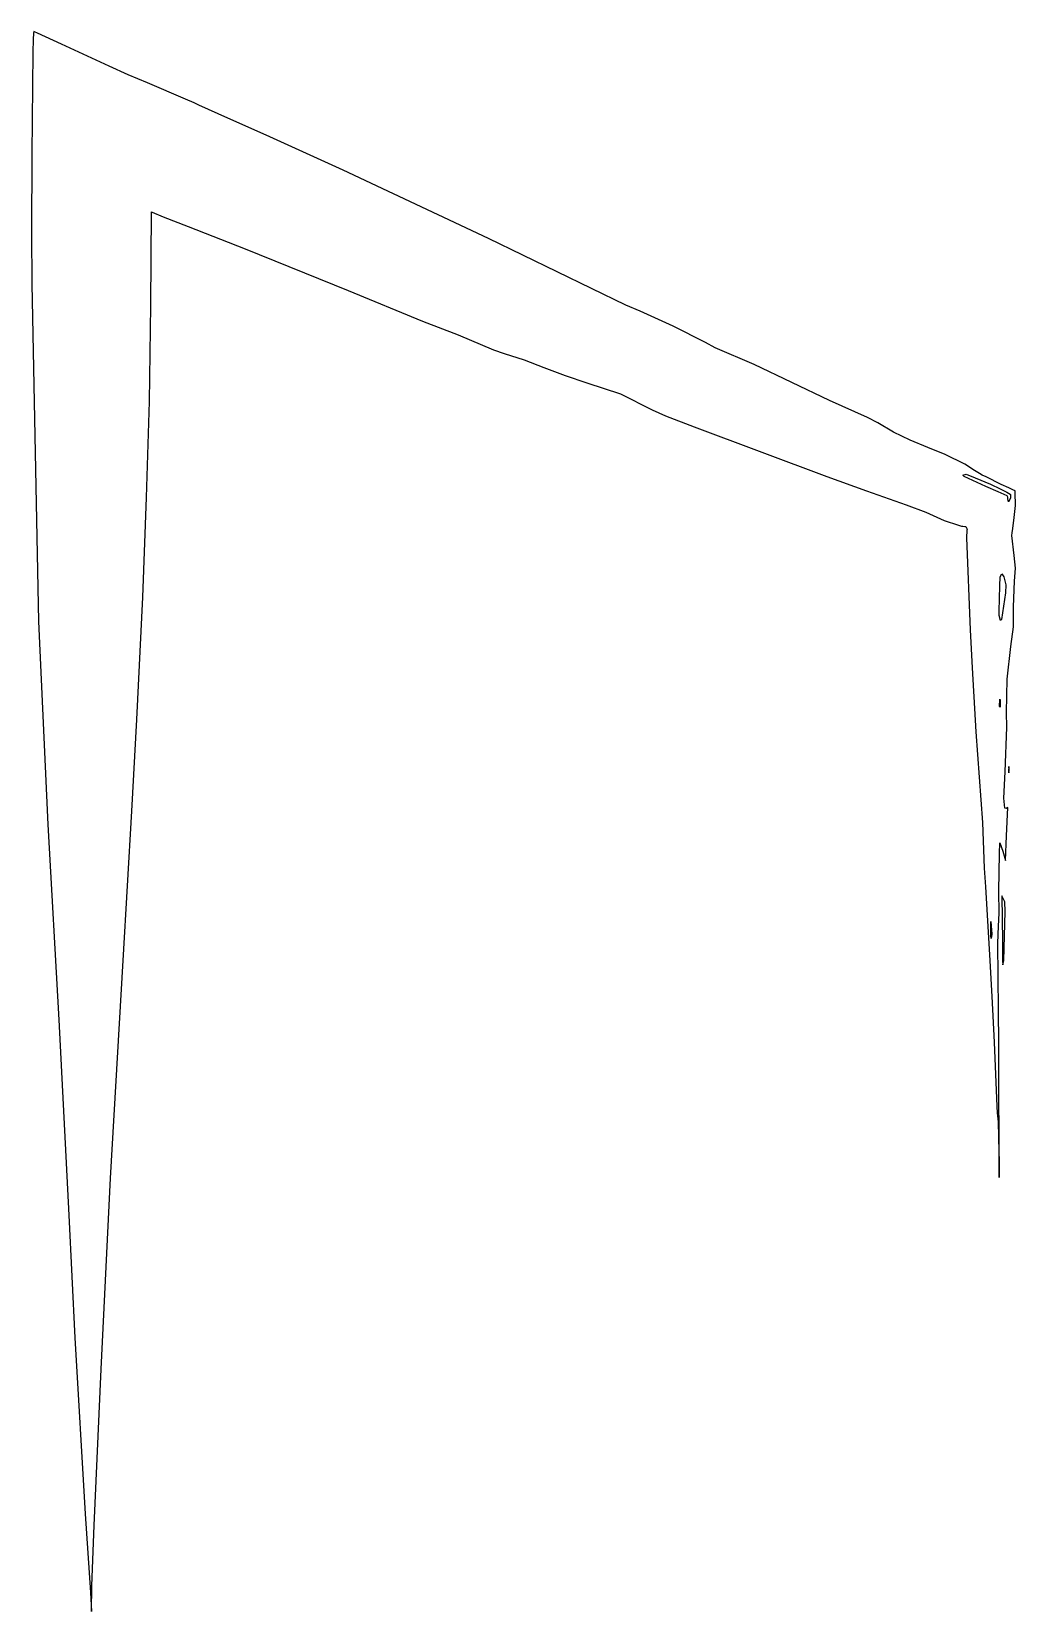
# Model space of a CAD drawing. Extents: x 0 to 73, y 0 to 117.
import ezdxf

# ---------------------------------------------------------------- set-up
doc = ezdxf.new("R2010")
doc.units = 0

msp = doc.modelspace()

# ---------------------------------------------------------------- linework, layer by layer
at = {"layer": 'Layer 1'}
for p, q in [((0.164877, 117.066), (0.129585, 116.942)), ((0.220644, 117.041), (0.164877, 117.066)), ((0.120622, 116.479), (0.103384, 115.552)), ((0.129585, 116.942), (0.120622, 116.479)), ((0.443529, 116.939), (0.220644, 117.041)), ((2.22169, 116.123706), (0.443529, 116.939)), ((5.74142, 114.496356), (2.22169, 116.123706)), ((0.103384, 115.552), (0.011007, 107.99)), ((7.16574, 113.862869), (5.74142, 114.496356)), ((8.57898, 113.26), (7.16574, 113.862869)), ((11.3991, 112.06), (8.57898, 113.26)), ((12.0469, 111.779), (11.3991, 112.06)), ((12.4034, 111.62), (12.0469, 111.779)), ((13.1161, 111.3), (12.4034, 111.62)), ((14.5417, 110.661), (13.1161, 111.3)), ((17.3928, 109.383), (14.5417, 110.661)), ((23.079223, 106.795487), (17.3928, 109.383)), ((0.011007, 107.99), (0, 102.13)), ((33.861923, 101.725087), (23.079223, 106.795487)), ((8.837086, 96.757172), (8.890426, 103.705882)), ((8.890426, 103.705882), (8.927459, 103.69032)), ((8.927459, 103.69032), (9.74781, 103.349)), ((9.74781, 103.349), (11.59991, 102.630988)), ((0, 102.13), (0.021971, 98.3635)), ((11.59991, 102.630988), (15.83217, 100.980488)), ((15.83217, 100.980488), (23.45881, 97.887978)), ((44.047023, 96.787007), (33.861923, 101.725087)), ((0.021971, 98.3635), (0.505149, 73.3486)), ((23.45881, 97.887978), (28.97112, 95.612708)), ((8.746276, 89.649872), (8.837086, 96.757172)), ((45.089803, 96.339121), (44.047023, 96.787007)), ((47.549212, 95.22963), (45.089803, 96.339121)), ((28.97112, 95.612708), (31.616057, 94.587272)), ((49.940183, 94.018281), (47.549212, 95.22963)), ((31.616057, 94.587272), (34.23434, 93.492278)), ((50.663236, 93.62019), (49.940183, 94.018281)), ((34.23434, 93.492278), (35.031335, 93.223038)), ((35.031335, 93.223038), (36.503357, 92.749167)), ((36.503357, 92.749167), (37.954605, 92.186978)), ((53.53342, 92.400404), (50.663236, 93.62019)), ((37.954605, 92.186978), (39.527839, 91.573048)), ((39.527839, 91.573048), (41.136735, 91.040998)), ((56.339366, 91.06084), (53.53342, 92.400404)), ((41.136735, 91.040998), (43.641569, 90.232622)), ((43.641569, 90.232622), (45.986555, 89.037338)), ((59.125377, 89.724956), (56.339366, 91.06084)), ((8.504096, 82.552412), (8.746276, 89.649872)), ((45.986555, 89.037338), (46.982909, 88.5897)), ((61.955436, 88.45966), (59.125377, 89.724956)), ((46.982909, 88.5897), (49.109559, 87.784676)), ((62.706124, 88.080489), (61.955436, 88.45966)), ((63.859683, 87.376885), (62.706124, 88.080489)), ((49.109559, 87.784676), (58.942019, 84.096776)), ((65.114914, 86.794839), (63.859683, 87.376885)), ((66.403503, 86.256098), (65.114914, 86.794839)), ((67.691814, 85.732389), (66.403503, 86.256098)), ((69.161134, 85.007033), (67.691814, 85.732389)), ((69.87653, 84.54122), (69.161134, 85.007033)), ((70.248547, 84.317776), (69.87653, 84.54122)), ((70.451465, 84.20325), (70.248547, 84.317776)), ((58.942019, 84.096776), (61.873379, 83.033086)), ((68.997256, 84.208614), (69.248959, 84.26625)), ((69.110348, 84.088105), (68.997256, 84.208614)), ((70.713428, 83.366359), (69.110348, 84.088105)), ((69.248959, 84.26625), (69.927322, 83.998862)), ((69.927322, 83.998862), (71.048222, 83.535417)), ((70.726696, 84.061467), (70.451465, 84.20325)), ((71.620092, 82.961294), (70.713428, 83.366359)), ((71.846346, 83.515861), (70.726696, 84.061467)), ((71.048222, 83.535417), (71.78553, 83.173673)), ((71.78553, 83.173673), (72.271257, 82.929551)), ((72.42108, 83.251585), (71.846346, 83.515861)), ((72.717038, 83.121376), (72.42108, 83.251585)), ((72.888759, 83.029261), (72.717038, 83.121376)), ((8.245798, 75.165282), (8.504096, 82.552412)), ((61.873379, 83.033086), (64.797199, 82.001756)), ((64.797199, 82.001756), (66.268389, 81.457397)), ((72.068975, 82.75926), (71.620092, 82.961294)), ((72.293042, 82.658679), (72.068975, 82.75926)), ((72.271257, 82.929551), (72.525014, 82.800214)), ((72.331195, 82.559092), (72.293042, 82.658679)), ((72.332888, 82.435357), (72.331195, 82.559092)), ((72.392451, 82.223242), (72.332888, 82.435357)), ((72.530875, 82.503573), (72.392451, 82.223242)), ((72.525014, 82.800214), (72.537714, 82.771086)), ((72.534923, 82.656439), (72.530875, 82.503573)), ((72.536788, 82.73287), (72.534923, 82.656439)), ((72.537714, 82.771086), (72.536788, 82.73287)), ((72.811836, 81.068922), (72.903454, 81.956104)), ((72.891062, 82.989053), (72.888759, 83.029261)), ((72.89586, 82.908885), (72.891062, 82.989053)), ((72.903454, 81.956104), (72.89586, 82.908885)), ((66.268389, 81.457397), (67.622129, 80.849176)), ((67.622129, 80.849176), (68.689689, 80.487305)), ((72.704346, 80.254559), (72.811836, 81.068922)), ((68.689689, 80.487305), (68.822638, 80.442243)), ((68.822638, 80.442243), (68.902555, 80.429543)), ((68.902555, 80.429543), (69.019691, 80.412863)), ((69.019691, 80.412863), (69.162907, 80.4039)), ((69.162907, 80.4039), (69.237535, 80.397801)), ((69.237535, 80.397801), (69.26491, 80.351991)), ((69.26491, 80.351991), (69.305243, 80.243194)), ((69.310221, 80.118209), (69.280842, 79.544099)), ((69.305243, 80.243194), (69.32298, 80.185056)), ((69.32298, 80.185056), (69.310221, 80.118209)), ((72.638723, 79.718131), (72.667, 79.9146)), ((72.813136, 78.252111), (72.638723, 79.718131)), ((72.667, 79.9146), (72.704346, 80.254559)), ((72.667, 79.9146), (72.667, 79.9146)), ((69.280842, 79.544099), (69.554953, 72.737419)), ((72.899912, 77.303594), (72.813136, 78.252111)), ((72.834111, 76.353391), (72.899912, 77.303594)), ((71.757531, 75.992052), (71.772804, 76.651354)), ((71.772804, 76.651354), (71.886806, 76.879234)), ((71.886806, 76.879234), (72.036745, 76.668612)), ((72.036745, 76.668612), (72.184146, 76.077301)), ((72.757629, 74.436871), (72.834111, 76.353391)), ((7.795919, 66.093782), (8.245798, 75.165282)), ((71.70637, 74.109142), (71.757531, 75.992052)), ((72.181767, 75.46785), (71.874794, 73.50502)), ((72.1818, 75.4679), (72.181767, 75.46785)), ((72.184146, 76.077301), (72.1818, 75.4679)), ((71.708486, 73.799544), (71.70637, 74.109142)), ((71.803714, 73.429334), (71.708486, 73.799544)), ((72.77112, 72.964129), (72.757629, 74.436871)), ((0.505149, 73.3486), (1.205906, 58.3028)), ((69.554953, 72.737419), (69.695618, 69.911059)), ((71.874794, 73.50502), (71.803714, 73.429334)), ((72.559825, 71.506561), (72.77112, 72.964129)), ((72.301934, 69.070539), (72.559825, 71.506561)), ((69.695618, 69.911059), (69.924167, 66.030339)), ((72.237169, 66.621761), (72.301934, 69.070539)), ((71.728154, 67.048762), (71.737927, 67.594492)), ((71.774399, 67.0037), (71.728154, 67.048762)), ((71.737927, 67.594492), (71.779753, 67.54196)), ((71.779753, 67.54196), (71.774399, 67.0037)), ((7.423406, 59.291592), (7.795919, 66.093782)), ((69.924167, 66.030339), (69.975266, 65.185855)), ((72.27383, 65.524081), (72.237169, 66.621761)), ((69.975266, 65.185855), (70.218753, 61.813145)), ((72.13914, 62.204021), (72.27383, 65.524081)), ((72.057106, 60.263221), (72.13914, 62.204021)), ((72.424971, 62.600541), (72.385, 62.3044)), ((72.385, 62.3044), (72.410964, 62.1483)), ((72.385, 62.3044), (72.385, 62.3044)), ((72.410964, 62.1483), (72.434183, 62.371495)), ((72.434183, 62.371495), (72.424971, 62.600541)), ((70.218753, 61.813145), (70.455642, 58.462965)), ((72.112563, 59.532887), (72.057106, 60.263221)), ((6.789919, 48.243592), (7.423406, 59.291592)), ((72.223686, 59.508954), (72.112563, 59.532887)), ((72.343725, 59.577825), (72.223686, 59.508954)), ((72.252231, 57.461875), (72.343725, 59.577825)), ((1.205906, 58.3028), (2.010433, 43.8361)), ((70.455642, 58.462965), (70.594004, 55.087515)), ((72.159431, 55.644685), (72.252231, 57.461875)), ((71.715713, 56.156433), (71.74503, 56.963825)), ((71.74503, 56.963825), (71.96287, 56.32993)), ((71.96287, 56.32993), (72.159431, 55.644685)), ((70.594004, 55.087515), (70.684625, 53.688825)), ((71.681917, 53.364803), (71.715713, 56.156433)), ((70.684625, 53.688825), (70.995332, 48.661125)), ((71.698161, 51.730473), (71.681917, 53.364803)), ((72.131526, 52.57976), (71.903367, 53.031362)), ((71.903367, 53.031362), (71.9432, 49.6345)), ((71.645132, 50.76612), (71.698161, 51.730473)), ((72.038741, 48.227852), (72.155877, 51.866462)), ((72.155877, 51.866462), (72.131526, 52.57976)), ((71.094044, 50.071002), (71.086762, 51.116402)), ((71.086762, 51.116402), (71.149873, 50.188388)), ((71.59366, 49.52242), (71.645132, 50.76612)), ((71.1195, 49.8615), (71.094044, 50.071002)), ((71.149873, 50.188388), (71.1195, 49.8616)), ((71.1195, 49.8616), (71.1195, 49.8615)), ((71.658639, 44.58771), (71.59366, 49.52242)), ((71.9432, 49.6345), (71.935981, 48.23059)), ((71.9432, 49.6345), (71.9432, 49.6345)), ((5.858855, 32.105892), (6.789919, 48.243592)), ((70.995332, 48.661125), (71.154172, 45.558905)), ((71.935981, 48.23059), (71.976437, 47.908182)), ((71.976437, 47.908182), (72.038741, 48.227852)), ((71.154172, 45.558905), (71.31899, 42.191915)), ((71.669843, 42.08911), (71.658639, 44.58771)), ((2.010433, 43.8361), (2.770395, 29.3539)), ((71.31899, 42.191915), (71.520711, 37.413675)), ((71.686088, 38.98664), (71.669843, 42.08911)), ((71.690567, 34.52894), (71.686088, 38.98664)), ((71.520711, 37.413675), (71.547912, 36.955708)), ((71.547912, 36.955708), (71.616004, 36.280269)), ((71.616004, 36.280269), (71.664986, 34.061879)), ((71.664986, 34.061879), (71.688825, 33.37698)), ((71.688825, 33.37698), (71.690567, 34.52894)), ((71.689045, 33.374909), (71.688797, 33.324617)), ((71.688797, 33.324617), (71.6906, 33.1969)), ((71.6906, 33.1969), (71.689045, 33.374909)), ((71.6906, 33.1969), (71.6906, 33.1969)), ((71.699453, 32.579766), (71.690614, 33.196949)), ((71.690614, 33.196949), (71.695533, 32.641135)), ((5.156404, 17.961792), (5.858855, 32.105892)), ((71.695533, 32.641135), (71.702504, 32.204917)), ((71.7035, 32.163), (71.699453, 32.579766)), ((71.702504, 32.204917), (71.7035, 32.163)), ((71.7035, 32.163), (71.7035, 32.163)), ((2.770395, 29.3539), (3.198737, 20.26373)), ((3.198737, 20.26373), (3.962249, 7.23043)), ((4.648207, 6.378592), (5.156404, 17.961792)), ((3.962249, 7.23043), (4.373971, 1.3916)), ((4.471005, 1.894632), (4.648207, 6.378592)), ((4.373971, 1.3916), (4.433645, 0.000698)), ((4.433645, 0.000698), (4.471005, 1.894632))]:
    msp.add_line(p, q, dxfattribs=at)

doc.saveas('drawing.dxf')
